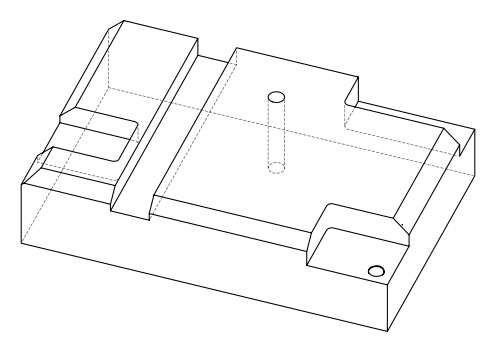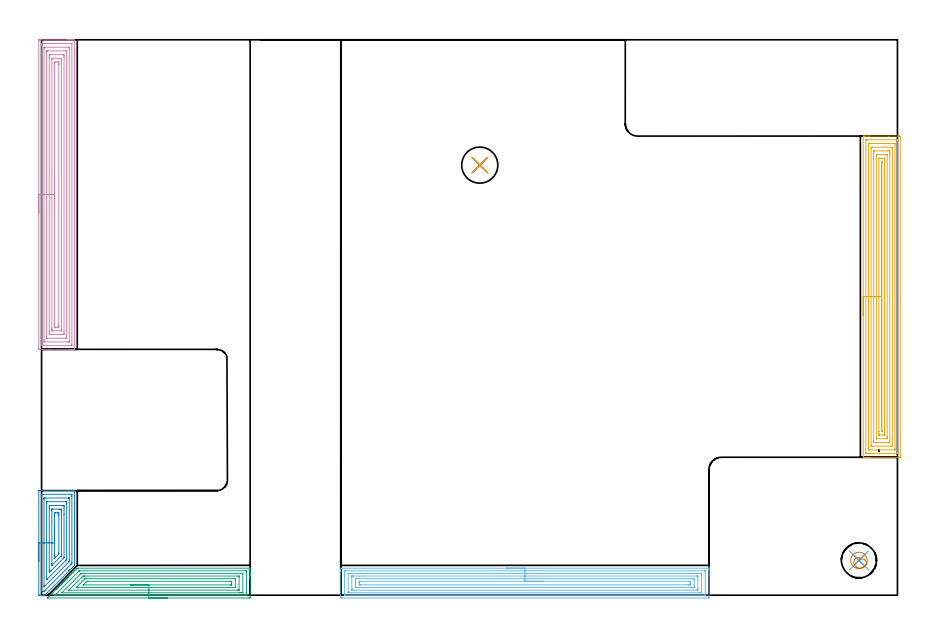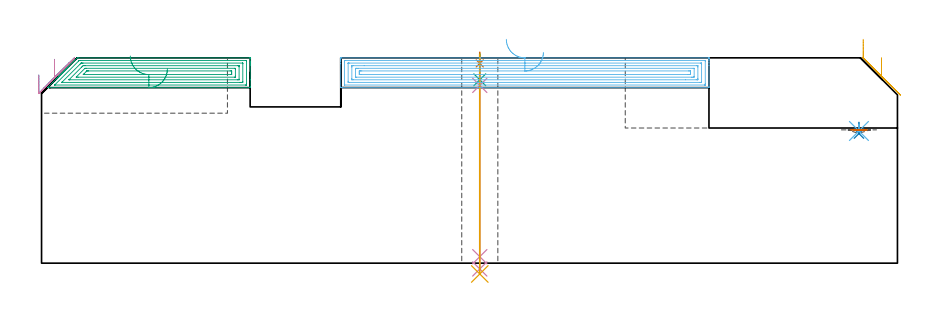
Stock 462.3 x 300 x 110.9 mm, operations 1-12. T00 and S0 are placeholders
(PLAN: 16 operations, 9 tool changes, 134.6 min)
(1 SPOT_DRILL | STEP1HOLE | NXT0321_9005460120000 | 0.05 min | 182 mm3)
(2 SPOT_DRILL_1 | STEP1POCKET | NXT0321_9005460120000 | 0.06 min | 4449 mm3)
(3 DRILL_BLIND_HOLE_INTO_CENTER | STEP1HOLE | UGT0301_198 | 0.06 min | 396 mm3)
(4 GUN_DRILL_THROUGH_HOLE | STEP1HOLE | UGT0307_003 | 0.55 min | 3818 mm3)
(5 SPADE_DRILL_TO_ENLARGE_THROUGH_HOLE | STEP1HOLE | UGT0306_010 | 0.48 min | 28662 mm3)
(6 DRILL_BLIND_HOLE_INTO_CENTER_1 | STEP1POCKET | NXT0301_128 | 0.02 min | 0 mm3)
(7 MILL_ROUGH_BLIND_HOLE_CONTOUR | STEP1POCKET | NXT0201_013 | Spiral | 0.21 min | 5029 mm3)
(8 AREA_MILL | FG_CHAMFER_SURFACE | UGT0205_001 | 3.16 min | 11966 mm3)
(9 AREA_MILL_1 | FG_CHAMFER_SURFACE_1 | UGT0205_001 | 5.18 min | 13771 mm3)
(10 AREA_MILL_2 | FG_CHAMFER_SURFACE_2 | UGT0205_001 | 9.72 min | 32609 mm3)
(11 AREA_MILL_3 | FG_CHAMFER_SURFACE_3 | UGT0205_001 | 11.3 min | 37842 mm3)
(12 AREA_MILL_4 | FG_CHAMFER_SURFACE_4 | UGT0205_001 | 9.84 min | 27697 mm3)
(13 MILL_CORNER_NOTCH_RECTANGULAR | CORNER_NOTCH_RECTANGULAR | NXT0201_011 | Follow Part, ap 3, ae 75% | 28.76 min | 275419 mm3)
(14 MILL_CORNER_NOTCH_RECTANGULAR_1 | CORNER_NOTCH_RECTANGULAR_1 | NXT0201_011 | Follow Part, ap 3, ae 75% | 27.34 min | 287849 mm3)
(15 MILL_SLOT | SLOT_PARTIAL_RECTANGULAR | NXT0201_013 | Follow Part, ap 2.5, ae 75% | 32.81 min | 225673 mm3)
(16 MILL_RECTANGULAR_SLOT | SLOT_RECTANGULAR | UGT0201_009 | Follow Part, ap 11.25, ae 75% | 5.07 min | 387062 mm3)
(TOOL NXT0321_9005460120000 | NC Spot Drill, 142deg, 12mm, Carbide, Uncoated | D12 PA142 FL30 Z2)
(TOOL UGT0301_198 | Twist Drill 7.9 mm | D7.9 PA118 FL73 Z2)
(TOOL UGT0307_003 | Gun Drill 7 mm | D7 PA130 FL24 Z1)
(TOOL UGT0306_010 | Spade Drill 19.5mm | D19.5 PA132 FL10 Z2)
(TOOL NXT0301_128 | Carbide Drill 12mm [861.1-1200-036A1-GP GC34] | D12 PA150 FL37.4 Z2)
(TOOL NXT0201_013 | ENDMILL 10mm | D10 FL30 Z4)
(TOOL UGT0205_001 | Chamfer Mill 20 x 3 x 45 deg. | D20 FL50 Z2)
(TOOL NXT0201_011 | ENDMILL 12mm [2P460-1200-NA 1630] | D12 FL38 Z6)
(TOOL UGT0201_009 | End Mill 45 mm | D45 FL63 Z6)
(OP 1 SPOT_DRILL)
G17 G21 G94 G90
T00 M6
G54
G17 G0 G90 X236.7 Y232.3 S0 M3
G43 Z120.9 H0
G94 G81 G98 Z107.9 F250. R113.9
G80
M5
M2
(OP 2 SPOT_DRILL_1)
G17 G21 G94 G90
T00 M6
G54
G17 G0 G90 X441.5 Y18.8 S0 M3
G43 Z120.9 H0
G94 G81 G98 Z70. F250. R76.
G80
M5
M2
(OP 3 DRILL_BLIND_HOLE_INTO_CENTER)
G17 G21 G94 G90
T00 M6
G54
G17 G0 G90 X236.7 Y232.3 S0 M3
G43 Z120.9 H0
G94 G81 G98 Z99.05 F250. R112.9
G80
M5
M2
(OP 4 GUN_DRILL_THROUGH_HOLE)
G17 G21 G94 G90
T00 M6
G54
G17 G0 G90 X236.7 Y232.3 M8
G43 Z120.9 H0
Z111.496
S716 M3
G94 G1 Z96.021 F125. M26
G4 X.084
Z3.5 F250.
G4 X.084
Z-3.132 F125.
G4 X.084
M5
M9
G0 Z111.496
Z120.9
M2
(OP 5 SPADE_DRILL_TO_ENLARGE_THROUGH_HOLE)
G17 G21 G94 G90
T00 M6
G54
G17 G0 G90 X236.7 Y232.3 S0 M3
G43 Z120.9 H0
G94 G73 G98 Z-5.841 F250. Q19.457 R112.9
G80
M5
M2
(OP 6 DRILL_BLIND_HOLE_INTO_CENTER_1)
G17 G21 G94 G90
T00 M6
G54
G17 G0 G90 X441.5 Y18.8 S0 M3
G43 Z120.9 H1
G94 G81 G98 Z71.392 F250. R75.
G80
M5
M2
(OP 7 MILL_ROUGH_BLIND_HOLE_CONTOUR)
G17 G21 G94 G90
T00 M6
G54
G17 G0 G90 X441.5 Y18.8 S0 M3
G43 Z120.9 H0
Z72.
G94 G3 X441.744 Y20.196 R0.719 F250.
X439.407 Y19.554 R2.104
X440.073 Y15.222 R2.939
X444.929 Y15.963 R3.691
X444.337 Y22.229 R4.45
X444.929 Y15.963 R-4.45
X444.633 Y19.096 R2.225
X441.5 Y18.8 R2.225
G0 Z120.9
M5
M2
(OP 8 AREA_MILL)
G17 G21 G94 G90
T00 M6
G54
G17 G0 G90 X-1.5 Y18.25 S1061 M3
G43 Z120.9 H0
Z101.6
G94 G1 Y18.288 Z100.728 F250.
Y18.402 Z99.863
Y18.591 Z99.012
Y18.853 Z98.18
Y19.187 Z97.374
Y19.59 Z96.6
Y20.059 Z95.864
Y20.59 Z95.172
Y21.179 Z94.529
Y21.822 Z93.94
Y22.514 Z93.408
Y23.25 Z92.94
Y24.024 Z92.537
Y24.83 Z92.203
Y25.662 Z91.941
Y26.514 Z91.752
Y27.378 Z91.638
Y28.25 Z91.6
Y55.901
X-1.495 Y56.373 Z91.603
X-1.492 Y56.49 Z91.606
X-1.37 Y56.5 Z91.727
X13.864 Z106.959
X14.443 Z107.54
X14.744 Z107.84
X16.502 Z109.597
X17.104 Z110.203
X17.381 Z110.48
X17.514 Y56.499 Z110.613
X17.794 Y56.49 Z110.893
X17.8 Y56.347 Z110.9
Y16.654
X17.799 Y16.105 Z110.886
X17.64 Y15.938 Z110.735
X16.795 Y15.095 Z109.895
X16.125 Y14.424 Z109.224
X15.679 Y13.978 Z108.778
X15.623 Y13.921 Z108.719
X15.568 Y13.868 Z108.667
X15.382 Y13.681 Z108.481
X15.33 Y13.628 Z108.427
X15.279 Y13.579 Z108.378
X15.084 Y13.384 Z108.183
X15.037 Y13.335 Z108.134
X14.99 Y13.29 Z108.089
X14.787 Y13.086 Z107.886
X14.744 Y13.042 Z107.841
X14.701 Y13.001 Z107.8
X1.705 Y0.004 Z94.802
X1.7 Y0. Z94.797
X1.556 Z94.656
X1.507 Z94.607
X0.717 Z93.817
X0.401 Z93.5
X-0.202 Z92.894
X-1.381 Z91.716
X-1.491 Y0.003 Z91.605
X-1.5 Y0.365 Z91.6
Y28.25
X-0.086 Z93.014
Y53.225
X-0.084 Y53.998 Z93.016
X-0.082 Y54.117 Z93.018
X-0.07 Y54.49 Z93.03
X0.303 Y54.497 Z93.403
X0.677 Y54.499 Z93.777
X1.179 Y54.5 Z94.279
X15.623 Y54.499 Z108.723
X16.128 Y54.496 Z109.228
X16.305 Y54.49 Z109.405
X16.379 Y54.463 Z109.479
X16.384 Y54.237 Z109.484
X16.385 Y54.117 Z109.485
X16.386 Y53.343 Z109.486
X16.385 Y17.665 Z109.485
X16.384 Y17.546 Z109.484
X16.379 Y17.164 Z109.479
X16.2 Y16.961 Z109.3
X15.903 Y16.654 Z109.003
X13.874 Y14.624 Z106.974
X1.556 Y2.307 Z94.656
X1.284 Y2.045 Z94.384
X1.241 Y2.01 Z94.341
X1.18 Y2.006 Z94.28
X1.053 Y2.002 Z94.153
X0.677 Y2.001 Z93.777
X0.172 Y2.004 Z93.272
X-0.005 Y2.01 Z93.095
X-0.079 Y2.037 Z93.021
X-0.084 Y2.263 Z93.016
X-0.085 Y2.383 Z93.015
X-0.086 Y3.157 Z93.014
Y28.25
X1.328 Z94.428
X1.329 Y51.672 Z94.429
X1.334 Y52.333 Z94.434
X1.335 Y52.447 Z94.435
X1.343 Y52.491 Z94.443
X1.396 Y52.496 Z94.496
X1.556 Y52.498 Z94.656
X2.271 Y52.5 Z95.371
X14.58 Z107.68
X14.744 Y52.498 Z107.844
X14.908 Y52.494 Z108.008
X14.953 Y52.49 Z108.053
X14.965 Y52.484 Z108.065
X14.967 Y52.471 Z108.067
X14.97 Y52.41 Z108.07
X14.971 Y52.333 Z108.071
Y52.102
Y19.099
X14.969 Y18.438 Z108.069
X14.967 Y18.212 Z108.067
X14.965 Y18.179 Z108.065
X14.95 Y18.16 Z108.05
X14.905 Y18.11 Z108.005
X14.744 Y17.944 Z107.844
X1.408 Y4.608 Z94.508
X1.365 Y4.567 Z94.465
X1.338 Y4.546 Z94.438
X1.335 Z94.435
X1.333 Y4.551 Z94.433
X1.33 Y4.673 Z94.43
X1.328 Y5.29 Z94.428
Y28.25
X2.743 Z95.843
Y49.657
X2.745 Y50.235 Z95.845
X2.749 Y50.431 Z95.849
X2.751 Y50.49 Z95.851
X2.796 Y50.493 Z95.896
X2.9 Y50.496 Z96.
X3.315 Y50.5 Z96.415
X3.363 Z96.463
X13.034 Z106.134
X13.405 Y50.498 Z106.505
X13.497 Y50.494 Z106.597
X13.542 Y50.49 Z106.642
X13.551 Y50.484 Z106.651
X13.553 Y50.47 Z106.653
X13.555 Y50.379 Z106.655
X13.557 Y49.969 Z106.657
Y49.657
Y19.642
X13.555 Y19.33 Z106.655
X13.553 Y19.258 Z106.653
X13.551 Y19.225 Z106.651
X13.536 Y19.196 Z106.636
X13.445 Y19.1 Z106.545
X13.33 Y18.981 Z106.43
X12.985 Y18.634 Z106.085
X12.888 Y18.537 Z105.988
X2.9 Y8.55 Z96.
X2.863 Y8.515 Z95.963
X2.81 Y8.471 Z95.91
X2.749 Y8.424 Z95.849
X2.747 Y8.499 Z95.847
X2.745 Y8.627 Z95.845
X2.743 Y8.874 Z95.843
Y9.207
Y28.25
X4.157 Z97.257
Y46.982
X4.158 Y47.873 Z97.258
X4.159 Y47.909 Z97.259
X4.194 Y48.49 Z97.294
X4.459 Y48.497 Z97.559
X5.073 Y48.5 Z98.173
X5.335 Z98.435
X11.49 Y48.499 Z104.59
X12.106 Y48.49 Z105.206
X12.141 Y47.873 Z105.241
X12.142 Y47.837 Z105.242
X12.143 Y46.982 Z105.243
Y43.69
Y20.436
X12.142 Y20.329 Z105.242
X12.139 Y20.276 Z105.239
X12.136 Y20.253 Z105.236
X12.121 Y20.222 Z105.221
X12.115 Y20.213 Z105.215
X12.106 Y20.204 Z105.206
X4.988 Y13.086 Z98.088
X4.586 Y12.689 Z97.686
X4.194 Y12.304 Z97.294
X4.159 Y13.086 Z97.259
X4.158 Y13.123 Z97.258
X4.157 Y28.25 Z97.257
X5.571 Z98.671
Y45.584
X5.573 Y46.09 Z98.673
X5.577 Y46.47 Z98.677
X5.579 Y46.49 Z98.679
X5.599 Y46.493 Z98.699
X5.649 Y46.497 Z98.749
X5.75 Y46.499 Z98.85
X5.952 Y46.5 Z99.052
X9.469 Y46.499 Z102.569
X9.946 Y46.497 Z103.046
X10.348 Y46.49 Z103.448
X10.722 Y46.467 Z103.822
X10.725 Y46.09 Z103.825
X10.728 Y45.704 Z103.828
X10.729 Y45.198 Z103.829
Y44.811
X10.728 Y21.62 Z103.828
X10.725 Y21.367 Z103.825
X10.722 Y21.305 Z103.822
X10.719 Y21.279 Z103.819
X10.697 Y21.254 Z103.797
X10.566 Y21.114 Z103.666
X5.952 Y16.5 Z99.052
X5.583 Y16.137 Z98.683
X5.578 Y16.136 Z98.678
X5.575 Y16.139 Z98.675
X5.573 Y16.147 Z98.673
X5.571 Y16.654 Z98.671
Y17.041
Y28.25
X6.985 Z100.085
Y43.414
X6.987 Y44.148 Z100.087
X6.989 Y44.306 Z100.089
X6.992 Y44.48 Z100.092
X7.327 Y44.493 Z100.427
X7.52 Y44.499 Z100.62
X8.59 Z101.69
X9.281 Y44.496 Z102.381
X9.296 Y44.49 Z102.396
X9.308 Y44.469 Z102.408
X9.31 Y44.306 Z102.41
X9.314 Y43.57 Z102.414
X9.315 Y43.414 Z102.415
X9.314 Y22.898 Z102.414
X9.311 Y22.53 Z102.411
X9.308 Y22.348 Z102.408
X9.302 Y22.311 Z102.402
X9.282 Y22.286 Z102.382
X9.239 Y22.24 Z102.339
X9.009 Y22.006 Z102.109
X7.225 Y20.222 Z100.325
X7.061 Y20.061 Z100.161
X7.024 Y20.027 Z100.124
X6.998 Y20.006 Z100.098
X6.992 Y20.059 Z100.092
X6.989 Y20.222 Z100.089
X6.986 Y20.613 Z100.086
X6.985 Y28.25 Z100.085
Y29.122 Z100.123
Y29.987 Z100.237
Y30.838 Z100.426
Y31.67 Z100.688
Y32.476 Z101.022
Y33.25 Z101.425
Y33.986 Z101.894
Y34.678 Z102.425
Y35.321 Z103.014
Y35.91 Z103.657
Y36.442 Z104.35
Y36.91 Z105.085
Y37.313 Z105.859
Y37.647 Z106.665
Y37.909 Z107.497
Y38.098 Z108.349
Y38.212 Z109.214
Y38.25 Z110.085
G0 Z120.9
M5
M2
(OP 9 AREA_MILL_1)
G17 G21 G94 G90
T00 M6
G54
G17 G0 G90 X67.95 Y-1.5 S1061 M3
G43 Z120.9 H0
Z104.8
G94 G1 X67.912 Z103.928 F250.
X67.798 Z103.064
X67.609 Z102.212
X67.347 Z101.38
X67.013 Z100.574
X66.61 Z99.8
X66.142 Z99.064
X65.61 Z98.372
X65.021 Z97.729
X64.378 Z97.14
X63.686 Z96.609
X62.95 Z96.14
X62.176 Z95.737
X61.37 Z95.403
X60.538 Z95.141
X59.686 Z94.952
X58.822 Z94.838
X57.95 Z94.8
X3.405
X3.217 Y-1.494 Z94.804
X3.279 Y-1.426 Z94.872
X3.454 Y-1.246 Z95.054
X6.12 Y1.42 Z97.719
X7.852 Y3.153 Z99.45
X7.897 Y3.197 Z99.496
X8.103 Y3.404 Z99.703
X8.147 Y3.448 Z99.746
X8.193 Y3.493 Z99.792
X8.398 Y3.698 Z99.997
X8.443 Y3.744 Z100.041
X8.489 Y3.79 Z100.089
X8.692 Y3.993 Z100.292
X8.738 Y4.039 Z100.336
X8.785 Y4.086 Z100.385
X8.987 Y4.287 Z100.586
X9.033 Y4.335 Z100.632
X9.081 Y4.382 Z100.681
X9.282 Y4.582 Z100.881
X9.329 Y4.63 Z100.927
X9.378 Y4.678 Z100.977
X9.576 Y4.877 Z101.176
X9.624 Y4.925 Z101.222
X9.674 Y4.974 Z101.273
X9.871 Y5.171 Z101.47
X9.919 Y5.221 Z101.518
X9.97 Y5.27 Z101.569
X10.165 Y5.466 Z101.765
X10.215 Y5.516 Z101.813
X10.266 Y5.567 Z101.866
X10.46 Y5.761 Z102.06
X10.51 Y5.812 Z102.108
X10.562 Y5.863 Z102.162
X10.755 Y6.055 Z102.354
X10.806 Y6.107 Z102.404
X10.859 Y6.159 Z102.458
X11.049 Y6.35 Z102.649
X11.101 Y6.402 Z102.699
X11.155 Y6.455 Z102.754
X11.344 Y6.644 Z102.943
X11.396 Y6.698 Z102.995
X11.451 Y6.751 Z103.05
X11.639 Y6.939 Z103.238
X11.692 Y6.993 Z103.29
X11.747 Y7.047 Z103.346
X11.933 Y7.234 Z103.533
X11.987 Y7.288 Z103.585
X12.043 Y7.344 Z103.643
X12.228 Y7.528 Z103.827
X12.282 Y7.584 Z103.881
X12.339 Y7.64 Z103.939
X12.522 Y7.823 Z104.122
X12.578 Y7.879 Z104.176
X12.636 Y7.936 Z104.235
X12.817 Y8.117 Z104.416
X12.873 Y8.175 Z104.471
X12.932 Y8.232 Z104.531
X13.112 Y8.412 Z104.711
X13.169 Y8.47 Z104.767
X13.228 Y8.528 Z104.827
X13.406 Y8.707 Z105.006
X13.464 Y8.765 Z105.062
X13.524 Y8.824 Z105.123
X13.701 Y9.001 Z105.3
X13.759 Y9.061 Z105.357
X13.82 Y9.121 Z105.42
X13.996 Y9.296 Z105.595
X14.055 Y9.356 Z105.653
X14.116 Y9.417 Z105.716
X14.29 Y9.591 Z105.89
X14.35 Y9.652 Z105.948
X14.647 Y9.947 Z106.247
X15.301 Y10.602 Z106.901
X16.19 Y11.49 Z107.789
X17.078 Y12.379 Z108.678
X17.967 Y13.267 Z109.566
X18.929 Y14.23 Z110.528
X19.23 Y14.53 Z110.83
X19.293 Y14.594 Z110.892
X19.744 Y14.6 Z110.9
X112.594
X112.691 Y14.597 Z110.889
X112.694 Y14.583 Z110.875
X112.7 Y14.353 Z110.651
Y12.733 Z109.032
Y12.31 Z108.607
Y12.099 Z108.396
Y11.424 Z107.721
Y11.212 Z107.51
Y10.538 Z106.831
Y2.731 Z99.027
Y-0.982 Z95.314
X112.698 Y-1.322 Z94.975
X112.69 Y-1.491 Z94.805
X112.52 Y-1.499 Z94.799
X112.15 Y-1.5 Z94.8
X57.95
Y-0.086 Z96.214
X7.294
X7.107 Y-0.079 Z96.221
X7.081 Y-0.077 Z96.223
X7.086 Y-0.069 Z96.231
X7.097 Y-0.054 Z96.246
X7.111 Y-0.039 Z96.261
X7.179 Y0.029 Z96.329
X20.046 Y12.895 Z109.195
X20.243 Y13.09 Z109.39
X20.317 Y13.159 Z109.459
X20.337 Y13.176 Z109.476
X20.36 Y13.179 Z109.479
X20.413 Y13.182 Z109.482
X20.632 Y13.186 Z109.486
X20.643
X110.383
X110.591 Y13.181 Z109.481
X110.686 Y13.179 Z109.479
X110.692 Y13.124 Z109.424
X110.696 Y13.065 Z109.365
X110.699 Y12.87 Z109.17
Y0.464 Z96.764
X110.694 Y0.137 Z96.437
X110.69 Y-0.074 Z96.226
X110.591 Y-0.079 Z96.221
X110.373 Y-0.085 Z96.215
X110.362 Y-0.086 Z96.214
X57.95
Y1.328 Z97.628
X11.105 Y1.329 Z97.629
X11.019 Y1.33 Z97.63
X10.961 Y1.333 Z97.633
X10.947 Y1.336 Z97.636
Y1.338 Z97.638
X10.967 Y1.363 Z97.663
X11.022 Y1.421 Z97.721
X11.067 Y1.468 Z97.768
X20.828 Y11.229 Z107.529
X21.025 Y11.424 Z107.724
X21.276 Y11.669 Z107.969
X21.361 Y11.75 Z108.05
X21.393 Y11.765 Z108.065
X21.434 Y11.767 Z108.067
X21.521 Y11.769 Z108.069
X22.061 Y11.771 Z108.071
X22.409 Y11.772 Z108.072
X108.596 Y11.771 Z108.071
X108.645 Y11.77 Z108.07
X108.674 Y11.768 Z108.068
X108.684 Y11.766 Z108.066
X108.69 Y11.736 Z108.036
X108.697 Y11.528 Z107.828
X108.699 Y11.424 Z107.724
Y1.676 Z97.976
X108.698 Y1.574 Z97.874
X108.69 Y1.468 Z97.768
X108.673 Y1.335 Z97.635
X108.596 Y1.334 Z97.634
X108.054 Y1.33 Z97.63
X107.707 Y1.329 Z97.629
X107.167 Y1.328 Z97.628
X57.95
Y2.743 Z99.043
X15.301
X15.119 Y2.744 Z99.044
X14.843 Y2.749 Z99.049
X14.81 Y2.75 Z99.05
X14.826 Y2.77 Z99.07
X14.864 Y2.812 Z99.112
X14.911 Y2.861 Z99.161
X14.956 Y2.907 Z99.207
X21.701 Y9.652 Z105.952
X22.057 Y10.003 Z106.303
X22.409 Y10.35 Z106.65
X22.595 Y10.353 Z106.653
X23.298 Y10.357 Z106.657
X23.479
X106.112
X106.66 Y10.352 Z106.652
X106.686 Y10.351 Z106.651
X106.69 Y10.322 Z106.622
X106.695 Y10.244 Z106.544
X106.698 Y10.086 Z106.386
X106.7 Y9.77 Z106.07
X106.699 Y3.064 Z99.364
X106.697 Y2.872 Z99.172
X106.693 Y2.777 Z99.077
X106.691 Y2.756 Z99.056
X106.681 Y2.75 Z99.05
X106.633 Y2.747 Z99.047
X105.93 Y2.743 Z99.043
X105.749
X57.95
Y4.157 Z100.457
X19.744
X19.032 Y4.158 Z100.458
X18.855 Y4.16 Z100.46
X18.695 Y4.164 Z100.464
X18.834 Y4.335 Z100.635
X18.844 Y4.346 Z100.646
X23.298 Y8.799 Z105.099
X23.397 Y8.892 Z105.192
X23.438 Y8.928 Z105.228
X23.477 Y8.936 Z105.236
X23.653 Y8.939 Z105.239
X24.009 Y8.943 Z105.243
X24.186
X104.153 Y8.942 Z105.242
X104.331 Y8.941 Z105.241
X104.678 Y8.936 Z105.236
X104.69 Y8.765 Z105.065
X104.699 Y8.221 Z104.521
X104.7 Y4.675 Z100.975
X104.697 Y4.335 Z100.635
X104.693 Y4.199 Z100.499
X104.691 Y4.17 Z100.47
X104.627 Y4.164 Z100.464
X104.509 Y4.16 Z100.46
X104.331 Y4.157 Z100.457
X57.95
Y5.571 Z101.871
X22.644 Y5.572 Z101.872
X22.585 Y5.574 Z101.874
X22.542 Y5.577 Z101.877
X22.539 Y5.579 Z101.879
X22.545 Y5.588 Z101.888
X22.62 Y5.67 Z101.97
X22.733 Y5.784 Z102.084
X23.054 Y6.107 Z102.407
X24.063 Y7.116 Z103.416
X24.186 Y7.238 Z103.538
X24.406 Y7.45 Z103.75
X24.468 Y7.508 Z103.808
X24.497 Y7.522 Z103.822
X24.542 Y7.524 Z103.824
X25.075 Y7.528 Z103.828
X25.426 Y7.529 Z103.829
X101.839
X102.376 Y7.527 Z103.827
X102.555 Y7.525 Z103.825
X102.688 Y7.522 Z103.822
X102.693 Y7.316 Z103.616
X102.697 Y6.993 Z103.293
X102.7 Y6.67 Z102.97
Y6.107 Z102.407
X102.699 Y5.784 Z102.084
X102.696 Y5.676 Z101.976
X102.69 Y5.591 Z101.891
X102.686 Y5.577 Z101.877
X102.677 Y5.575 Z101.875
X102.644 Y5.573 Z101.873
X102.376 Y5.572 Z101.872
X102.025 Y5.571 Z101.871
X57.95
X57.078 Z101.909
X56.214 Z102.023
X55.362 Z102.212
X54.53 Z102.474
X53.724 Z102.808
X52.95 Z103.211
X52.214 Z103.68
X51.522 Z104.211
X50.879 Z104.8
X50.29 Z105.443
X49.758 Z106.135
X49.29 Z106.871
X48.887 Z107.645
X48.553 Z108.451
X48.291 Z109.283
X48.102 Z110.135
X47.988 Z111.
X47.95 Z111.871
G0 Z120.9
M5
M2
(OP 10 AREA_MILL_2)
G17 G21 G94 G90
T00 M6
G54
G17 G0 G90 X-1.5 Y206.4 S1061 M3
G43 Z120.9 H0
Z101.6
G94 G1 Y206.438 Z100.728 F250.
Y206.552 Z99.863
Y206.741 Z99.012
Y207.003 Z98.18
Y207.337 Z97.374
Y207.74 Z96.6
Y208.208 Z95.864
Y208.74 Z95.172
Y209.329 Z94.529
Y209.972 Z93.94
Y210.664 Z93.408
Y211.4 Z92.94
Y212.174 Z92.537
Y212.98 Z92.203
Y213.812 Z91.941
Y214.664 Z91.752
Y215.528 Z91.638
Y216.4 Z91.6
Y299.395
X-1.495 Y299.867 Z91.603
X-1.492 Y299.99 Z91.606
X-1.364 Y300. Z91.733
X14.148 Z107.242
X14.744 Z107.837
X15.31 Z108.407
X15.623 Z108.719
X16.189 Z109.285
X16.502 Z109.597
X17.503 Y299.999 Z110.602
X17.794 Y299.99 Z110.893
X17.8 Y299.841 Z110.9
Y132.959
X17.794 Y132.81 Z110.893
X17.502 Y132.8 Z110.601
X17.127 Z110.227
X16.502 Z109.597
X15.31 Z108.407
X14.744 Z107.837
X4.335 Z97.433
X-1.081 Z92.016
X-1.367 Y132.803 Z91.73
X-1.492 Y132.81 Z91.605
X-1.499 Y132.937 Z91.599
X-1.5 Y133.405 Z91.6
Y216.4
X-0.086 Z93.014
X-0.085 Y297.492 Z93.015
X-0.084 Y297.61 Z93.016
X-0.079 Y297.988 Z93.021
X0.296 Y297.997 Z93.396
X0.677 Y297.999 Z93.777
X1.172 Y298. Z94.272
X16.305 Y297.999 Z109.405
X16.334 Y297.998 Z109.434
X16.363 Y297.993 Z109.463
X16.379 Y297.988 Z109.479
X16.38 Y297.966 Z109.48
X16.385 Y297.729 Z109.485
Y135.308
X16.384 Y135.19 Z109.484
X16.379 Y134.812 Z109.479
X16.004 Y134.803 Z109.104
X15.623 Y134.801 Z108.723
X15.127 Y134.8 Z108.227
X-0.005 Y134.801 Z93.095
X-0.034 Y134.802 Z93.066
X-0.063 Y134.807 Z93.037
X-0.079 Y134.812 Z93.021
X-0.081 Y134.834 Z93.019
X-0.085 Y135.071 Z93.015
X-0.086 Y216.4 Z93.014
X1.328 Z94.428
X1.329 Y295.164 Z94.429
X1.331 Y295.825 Z94.431
X1.333 Y295.94 Z94.433
X1.335 Y295.989 Z94.435
X1.389 Y295.995 Z94.489
X1.556 Y295.998 Z94.656
X2.264 Y296. Z95.364
X14.572 Z107.672
X14.744 Y295.997 Z107.844
X14.915 Y295.992 Z108.015
X14.959 Y295.99 Z108.059
X14.965 Y295.962 Z108.065
X14.968 Y295.902 Z108.068
X14.97 Y295.825 Z108.07
X14.971 Y295.594 Z108.071
X14.972 Y294.933 Z108.072
X14.971 Y137.636 Z108.071
X14.969 Y136.975 Z108.069
X14.967 Y136.86 Z108.067
X14.965 Y136.811 Z108.065
X14.911 Y136.805 Z108.011
X14.744 Y136.802 Z107.844
X14.036 Y136.8 Z107.136
X1.728 Z94.828
X1.556 Y136.803 Z94.656
X1.385 Y136.807 Z94.485
X1.341 Y136.81 Z94.441
X1.335 Y136.838 Z94.435
X1.332 Y136.898 Z94.432
X1.33 Y136.975 Z94.43
X1.329 Y137.206 Z94.429
X1.328 Y137.867 Z94.428
Y216.4
X2.743 Z95.843
Y293.148
X2.744 Y293.727 Z95.844
X2.747 Y293.922 Z95.847
X2.749 Y293.984 Z95.849
X2.791 Y293.99 Z95.891
X2.895 Y293.994 Z95.995
X3.315 Y294. Z96.415
X3.355 Z96.455
X13.025 Z106.125
X13.407 Y293.997 Z106.507
X13.503 Y293.994 Z106.603
X13.545 Y293.99 Z106.645
X13.55 Y293.962 Z106.65
X13.553 Y293.874 Z106.653
X13.557 Y293.46 Z106.657
Y139.652
X13.556 Y139.073 Z106.656
X13.553 Y138.878 Z106.653
X13.551 Y138.816 Z106.651
X13.509 Y138.81 Z106.609
X13.405 Y138.806 Z106.505
X12.985 Y138.8 Z106.085
X12.945 Z106.045
X3.275 Z96.375
X2.893 Y138.803 Z95.993
X2.797 Y138.806 Z95.897
X2.755 Y138.81 Z95.855
X2.75 Y138.838 Z95.85
X2.747 Y138.926 Z95.847
X2.743 Y139.34 Z95.843
Y216.4
X4.157 Z97.257
Y290.471
X4.158 Y291.363 Z97.258
X4.159 Y291.399 Z97.259
X4.194 Y291.99 Z97.294
X4.449 Y291.997 Z97.549
X5.073 Y292. Z98.173
X5.325 Z98.425
X11.48 Y291.999 Z104.58
X12.106 Y291.99 Z105.206
X12.141 Y291.363 Z105.241
X12.142 Y291.327 Z105.242
X12.143 Y290.471 Z105.243
Y142.329
X12.142 Y141.437 Z105.242
X12.141 Y141.401 Z105.241
X12.106 Y140.81 Z105.206
X11.851 Y140.803 Z104.951
X11.227 Y140.8 Z104.327
X10.975 Z104.075
X4.82 Y140.801 Z97.92
X4.194 Y140.81 Z97.294
X4.159 Y141.437 Z97.259
X4.158 Y141.473 Z97.258
X4.157 Y142.329 Z97.257
Y216.4
X5.571 Z98.671
Y289.073
X5.572 Y289.578 Z98.672
X5.575 Y289.961 Z98.675
X5.578 Y289.984 Z98.678
X5.59 Y289.99 Z98.69
X5.641 Y289.995 Z98.741
X5.744 Y289.999 Z98.844
X10.597 Z103.697
X10.671 Y289.996 Z103.771
X10.712 Y289.99 Z103.812
X10.722 Y289.983 Z103.822
X10.724 Y289.964 Z103.824
X10.728 Y289.578 Z103.828
X10.729 Y289.192 Z103.829
Y288.686
Y143.727
X10.728 Y143.222 Z103.828
X10.725 Y142.839 Z103.825
X10.722 Y142.816 Z103.822
X10.71 Y142.81 Z103.81
X10.659 Y142.805 Z103.759
X10.555 Y142.801 Z103.655
X5.703 Z98.803
X5.629 Y142.804 Z98.729
X5.588 Y142.81 Z98.688
X5.578 Y142.816 Z98.678
X5.576 Y142.836 Z98.676
X5.572 Y143.222 Z98.672
X5.571 Y143.608 Z98.671
Y144.114
Y216.4
X6.985 Z100.085
Y286.901
X6.987 Y287.636 Z100.087
X6.989 Y287.794 Z100.089
X6.992 Y287.968 Z100.092
X7.304 Y287.99 Z100.404
X7.509 Y287.998 Z100.609
X8.59 Y288. Z101.69
X9.267 Y287.998 Z102.367
X9.295 Y287.994 Z102.395
X9.301 Y287.992 Z102.401
X9.308 Y287.957 Z102.408
X9.31 Y287.794 Z102.41
X9.314 Y287.058 Z102.414
X9.315 Y286.901 Z102.415
Y145.899
X9.313 Y145.164 Z102.413
X9.311 Y145.006 Z102.411
X9.308 Y144.832 Z102.408
X8.996 Y144.81 Z102.096
X8.791 Y144.802 Z101.891
X7.71 Y144.8 Z100.81
X7.033 Y144.802 Z100.133
X7.005 Y144.806 Z100.105
X6.999 Y144.808 Z100.099
X6.992 Y144.843 Z100.092
X6.99 Y145.006 Z100.09
X6.985 Y145.742 Z100.085
Y145.899
Y216.4
Y217.272 Z100.123
Y218.136 Z100.237
Y218.988 Z100.426
Y219.82 Z100.688
Y220.626 Z101.022
Y221.4 Z101.425
Y222.136 Z101.894
Y222.828 Z102.425
Y223.471 Z103.014
Y224.06 Z103.657
Y224.592 Z104.35
Y225.06 Z105.085
Y225.463 Z105.859
Y225.797 Z106.665
Y226.059 Z107.497
Y226.248 Z108.349
Y226.362 Z109.214
Y226.4 Z110.085
G0 Z120.9
M5
M2
(OP 11 AREA_MILL_3)
G17 G21 G94 G90
T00 M6
G54
G17 G0 G90 X443.8 Y151.25 S1061 M3
G43 Z120.9 H0
G94 G1 Y151.288 Z120.028 F250.
Y151.402 Z119.164
Y151.591 Z118.312
Y151.853 Z117.48
Y152.187 Z116.674
Y152.59 Z115.9
Y153.058 Z115.164
Y153.59 Z114.472
Y154.179 Z113.829
Y154.822 Z113.24
Y155.514 Z112.708
Y156.25 Z112.24
Y157.024 Z111.837
Y157.83 Z111.503
Y158.662 Z111.241
Y159.513 Z111.052
Y160.378 Z110.938
Y161.25 Z110.9
Y247.838
X443.803 Y247.99 Z110.888
X443.86 Y247.993 Z110.832
X444.249 Y248. Z110.45
X444.664 Z110.036
X445.312 Z109.383
X446.53 Z108.167
X447.099 Z107.595
X457.678 Z97.019
X463.181 Z91.516
X463.467 Y247.998 Z91.23
X463.792 Y247.99 Z90.906
X463.799 Y247.666 Z90.899
X463.8 Y75.382 Z90.9
X463.798 Y75.108 Z90.902
X463.792 Y74.507 Z90.906
X463.786 Y74.504 Z90.911
X463.181 Y74.5 Z91.516
X447.708 Z106.987
X447.099 Z107.595
X446.53 Z108.167
X446.206 Z108.49
X445.637 Z109.06
X445.312 Z109.383
X444.249 Z110.45
X443.862 Y74.501 Z110.829
X443.846 Y74.502 Z110.845
X443.803 Y74.51 Z110.888
X443.8 Y74.662 Z110.9
Y161.25
X445.214 Z109.486
X445.215 Y245.704 Z109.485
X445.216 Y245.802 Z109.484
X445.221 Y245.989 Z109.479
X445.312 Y245.993 Z109.388
X445.812 Y245.999 Z108.888
X461.894 Y246. Z92.806
X462.287 Y245.998 Z92.413
X462.343 Y245.995 Z92.357
X462.372 Y245.991 Z92.328
X462.379 Y245.9 Z92.321
X462.384 Y245.704 Z92.316
X462.386 Y245.606 Z92.314
Y245.508
X462.385 Y76.796 Z92.315
X462.384 Y76.697 Z92.316
X462.379 Y76.511 Z92.321
X462.287 Y76.507 Z92.413
X461.788 Y76.501 Z92.912
X445.706 Y76.5 Z108.994
X445.312 Y76.502 Z109.388
X445.257 Y76.505 Z109.443
X445.228 Y76.509 Z109.472
X445.221 Y76.6 Z109.479
X445.216 Y76.796 Z109.484
X445.214 Y76.894 Z109.486
Y76.992
Y161.25
X446.628 Z108.072
X446.629 Y243.399 Z108.071
X446.63 Y243.821 Z108.07
X446.632 Y243.938 Z108.068
X446.635 Y243.988 Z108.065
X446.741 Y243.994 Z107.959
X446.921 Y243.999 Z107.779
X460.322 Y244. Z94.378
X460.501 Y243.997 Z94.199
X460.68 Y243.99 Z94.02
X460.965 Y243.968 Z93.735
X460.967 Y243.821 Z93.733
X460.971 Y243.351 Z93.729
Y79.101
X460.97 Y78.679 Z93.73
X460.968 Y78.562 Z93.732
X460.965 Y78.512 Z93.735
X460.859 Y78.506 Z93.841
X460.679 Y78.501 Z94.021
X447.278 Y78.5 Z107.422
X447.099 Y78.503 Z107.601
X446.92 Y78.51 Z107.78
X446.635 Y78.532 Z108.065
X446.633 Y78.679 Z108.067
X446.629 Y79.149 Z108.071
X446.628 Y161.25 Z108.072
X448.043 Z106.657
Y241.143
X448.05 Y241.979 Z106.65
X448.886 Y242. Z105.814
X448.922 Z105.778
X458.75 Z95.95
X459.55 Y241.977 Z95.15
X459.557 Y241.193 Z95.143
Y81.357
X459.55 Y80.521 Z95.15
X458.714 Y80.5 Z95.986
X458.678 Z96.022
X448.85 Z105.85
X448.05 Y80.523 Z106.65
X448.043 Y81.307 Z106.657
Y161.25
X449.457 Z105.243
Y238.787
X449.458 Y239.358 Z105.242
X449.46 Y239.676 Z105.24
X449.465 Y239.99 Z105.235
X449.78 Y239.996 Z104.92
X450.031 Y239.999 Z104.669
X457.178 Y240. Z97.522
X457.82 Y239.998 Z96.88
X458.075 Y239.996 Z96.625
X458.124 Y239.99 Z96.576
X458.136 Y239.976 Z96.564
X458.138 Y239.933 Z96.562
X458.142 Y239.358 Z96.558
X458.143 Y239.035 Z96.557
Y83.713
X458.142 Y83.142 Z96.558
X458.139 Y82.823 Z96.561
X458.135 Y82.51 Z96.565
X457.82 Y82.504 Z96.88
X457.569 Y82.501 Z97.131
X450.422 Y82.5 Z104.278
X449.78 Y82.501 Z104.92
X449.525 Y82.504 Z105.175
X449.476 Y82.51 Z105.224
X449.464 Y82.524 Z105.236
X449.462 Y82.567 Z105.238
X449.458 Y83.142 Z105.242
X449.457 Y83.465 Z105.243
Y161.25
X450.871 Z103.829
X450.872 Y237.373 Z103.828
X450.874 Y237.572 Z103.826
X450.878 Y237.919 Z103.822
X450.888 Y237.99 Z103.812
X450.996 Y237.995 Z103.704
X451.14 Y237.999 Z103.56
X456.5 Z98.2
X456.676 Y237.995 Z98.024
X456.713 Y237.991 Z97.987
X456.722 Y237.987 Z97.978
X456.725 Y237.974 Z97.975
X456.727 Y237.934 Z97.973
X456.729 Y237.771 Z97.971
Y237.572
Y85.82
X456.728 Y85.126 Z97.972
X456.726 Y84.928 Z97.974
X456.722 Y84.581 Z97.978
X456.712 Y84.51 Z97.988
X456.604 Y84.505 Z98.096
X456.46 Y84.501 Z98.24
X451.1 Z103.6
X450.924 Y84.505 Z103.776
X450.887 Y84.509 Z103.813
X450.878 Y84.513 Z103.822
X450.875 Y84.526 Z103.825
X450.873 Y84.566 Z103.827
X450.871 Y84.729 Z103.829
Y84.928
Y161.25
X452.285 Z102.415
X452.286 Y235.787 Z102.414
X452.287 Y235.96 Z102.413
X452.29 Y235.985 Z102.41
X452.292 Y235.99 Z102.408
X452.301 Y235.994 Z102.399
X452.353 Y235.998 Z102.347
X452.46 Y235.999 Z102.24
X453.14 Y236. Z101.56
X454.927 Z99.773
X455.14 Y235.999 Z99.56
X455.211 Y235.998 Z99.489
X455.268 Y235.994 Z99.432
X455.301 Y235.991 Z99.399
X455.308 Y235.96 Z99.392
X455.311 Y235.787 Z99.389
X455.313 Y235.614 Z99.387
X455.315 Y234.894 Z99.385
Y234.72
X455.314 Y86.713 Z99.386
X455.313 Y86.54 Z99.387
X455.31 Y86.515 Z99.39
X455.308 Y86.51 Z99.392
X455.299 Y86.506 Z99.401
X455.247 Y86.502 Z99.453
X455.14 Y86.501 Z99.56
X454.46 Y86.5 Z100.24
X452.673 Z102.027
X452.46 Y86.501 Z102.24
X452.389 Y86.502 Z102.311
X452.332 Y86.506 Z102.368
X452.299 Y86.509 Z102.401
X452.292 Y86.54 Z102.408
X452.289 Y86.713 Z102.411
X452.287 Y86.886 Z102.413
X452.285 Y88.498 Z102.415
Y161.25
X453.699 Z101.001
X453.7 Y233.655 Z101.
X453.701 Y233.756 Z100.999
X453.706 Y233.956 Z100.994
X453.709 Y233.992 Z100.991
X453.717 Y233.994 Z100.983
X453.744 Y233.998 Z100.956
X453.8 Y233.999 Z100.9
X453.856 Y233.998 Z100.844
X453.882 Y233.994 Z100.818
X453.891 Y233.992 Z100.809
X453.893 Y233.956 Z100.807
X453.899 Y233.756 Z100.801
X453.9 Y233.656 Z100.8
Y233.455
Y88.844
X453.899 Y88.744 Z100.801
X453.893 Y88.544 Z100.807
X453.891 Y88.508 Z100.809
X453.882 Y88.505 Z100.818
X453.856 Y88.502 Z100.844
X453.8 Y88.501 Z100.9
X453.744 Y88.502 Z100.956
X453.717 Y88.505 Z100.983
X453.709 Y88.508 Z100.991
X453.706 Y88.544 Z100.994
X453.701 Y88.744 Z100.999
X453.7 Y88.844 Z101.
Y89.045
X453.699 Y161.25 Z101.001
Y162.122 Z101.039
Y162.986 Z101.152
Y163.838 Z101.341
Y164.67 Z101.604
Y165.476 Z101.937
Y166.25 Z102.34
Y166.986 Z102.809
X453.7 Y167.678 Z103.34
Y168.321 Z103.929
Y168.91 Z104.573
Y169.441 Z105.265
Y169.91 Z106.001
Y170.313 Z106.774
Y170.647 Z107.58
Y170.909 Z108.412
Y171.098 Z109.264
Y171.212 Z110.129
Y171.25 Z111.001
G0 Z120.9
M5
M2
(OP 12 AREA_MILL_4)
G17 G21 G94 G90
T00 M6
G54
G17 G0 G90 X251.05 Y14.6 S1061 M3
G43 Z120.9 H0
G94 G1 X251.088 Z120.028 F250.
X251.202 Z119.163
X251.391 Z118.312
X251.653 Z117.48
X251.987 Z116.674
X252.39 Z115.9
X252.858 Z115.164
X253.39 Z114.472
X253.979 Z113.829
X254.622 Z113.24
X255.314 Z112.708
X256.05 Z112.24
X256.824 Z111.837
X257.63 Z111.503
X258.462 Z111.241
X259.314 Z111.052
X260.178 Z110.938
X261.05 Z110.9
X360.316
X360.451 Y14.603 Z110.896
X360.498 Z110.894
X360.5 Y14.591 Z110.882
Y14.569 Z110.86
Y14.174 Z110.474
Y13.926 Z110.225
Y13.196 Z109.491
Y11.945 Z108.242
Y10.538 Z106.833
Y-0.982 Z95.315
X360.498 Y-1.245 Z95.053
X360.49 Y-1.492 Z94.806
X360.242 Y-1.499 Z94.799
X162.231 Y-1.5 Z94.8
X161.856 Y-1.497 Z94.802
X161.61 Y-1.492 Z94.806
X161.6 Y-1.243 Z95.054
Y11.424 Z107.719
Y12.832 Z109.128
Y13.196 Z109.491
Y13.926 Z110.225
Y14.174 Z110.474
X161.607 Y14.57 Z110.862
X161.61 Y14.597 Z110.888
X161.784 Y14.6 Z110.9
X261.05
Y13.186 Z109.486
X358.303
X358.41 Y13.185 Z109.485
X358.462 Y13.182 Z109.482
X358.483 Y13.179 Z109.479
X358.49 Y13.169 Z109.469
X358.495 Y13.047 Z109.347
X358.499 Y12.781 Z109.081
X358.5 Y0.79 Z97.09
X358.498 Y0.376 Z96.676
X358.49 Y-0.041 Z96.259
X358.485 Y-0.08 Z96.22
X358.466 Y-0.082 Z96.218
X358.412 Y-0.084 Z96.216
X358.301 Y-0.085 Z96.215
X358.08 Y-0.086 Z96.214
X163.797
X163.69 Y-0.084 Z96.216
X163.638 Y-0.082 Z96.218
X163.617 Y-0.079 Z96.221
X163.61 Y-0.069 Z96.231
X163.605 Y0.053 Z96.353
X163.601 Y0.319 Z96.619
X163.6 Y12.31 Z108.61
X163.602 Y12.724 Z109.024
X163.61 Y13.141 Z109.441
X163.615 Y13.18 Z109.48
X163.634 Y13.182 Z109.482
X163.688 Y13.184 Z109.484
X163.799 Y13.185 Z109.485
X164.02 Y13.186 Z109.486
X261.05
Y11.772 Z108.072
X355.942 Y11.771 Z108.071
X356.292 Y11.768 Z108.068
X356.408 Y11.765 Z108.065
X356.49 Y11.761 Z108.061
X356.494 Y11.63 Z107.93
X356.498 Y11.424 Z107.724
X356.5 Y11.218 Z107.518
X356.499 Y1.471 Z97.771
X356.495 Y1.401 Z97.701
X356.49 Y1.348 Z97.648
X356.482 Y1.335 Z97.635
X356.466 Y1.334 Z97.634
X356.292 Y1.331 Z97.631
X355.748 Y1.329 Z97.629
X355.397
X166.158
X165.808 Y1.332 Z97.632
X165.692 Y1.335 Z97.635
X165.61 Y1.339 Z97.639
X165.606 Y1.47 Z97.77
X165.602 Y1.676 Z97.976
X165.6 Y1.882 Z98.182
Y11.63 Z107.93
X165.602 Y11.699 Z107.999
X165.606 Y11.754 Z108.054
X165.609 Y11.766 Z108.066
X165.613 Y11.768 Z108.068
X165.633 Y11.77 Z108.07
X165.808 Y11.771 Z108.071
X166.352 Y11.772 Z108.072
X261.05
Y10.357 Z106.657
X353.791
X354.382 Y10.356 Z106.656
X354.443 Y10.354 Z106.654
X354.481 Y10.351 Z106.651
X354.49 Y10.313 Z106.613
X354.496 Y10.094 Z106.394
X354.5 Y9.655 Z105.955
Y3.452 Z99.752
X354.495 Y3.007 Z99.307
X354.49 Y2.787 Z99.087
X354.477 Y2.749 Z99.049
X354.422 Y2.746 Z99.046
X354.32 Y2.744 Z99.044
X353.609 Y2.743 Z99.043
X347.818
X168.309
X167.718 Y2.744 Z99.044
X167.657 Y2.746 Z99.046
X167.619 Y2.749 Z99.049
X167.61 Y2.787 Z99.087
X167.604 Y3.006 Z99.306
X167.6 Y3.445 Z99.745
Y9.648 Z105.948
X167.605 Y10.093 Z106.393
X167.61 Y10.313 Z106.613
X167.623 Y10.351 Z106.651
X167.678 Y10.354 Z106.654
X167.78 Y10.356 Z106.656
X168.491 Y10.357 Z106.657
X174.276
X261.05
Y8.943 Z105.243
X352.
X352.358 Y8.939 Z105.239
X352.459 Y8.936 Z105.236
X352.491 Y8.931 Z105.231
X352.494 Y8.92 Z105.22
X352.498 Y8.862 Z105.162
X352.499 Y8.765 Z105.065
Y4.548 Z100.848
X352.495 Y4.335 Z100.635
X352.49 Y4.173 Z100.473
X352.179 Y4.163 Z100.463
X351.998 Y4.158 Z100.458
X351.82 Y4.157 Z100.457
X351.105
X170.1
X169.742 Y4.161 Z100.461
X169.641 Y4.164 Z100.464
X169.609 Y4.169 Z100.469
X169.606 Y4.18 Z100.48
X169.602 Y4.238 Z100.538
X169.601 Y4.335 Z100.635
Y8.552 Z104.852
X169.605 Y8.765 Z105.065
X169.61 Y8.927 Z105.227
X169.921 Y8.937 Z105.237
X170.102 Y8.942 Z105.242
X170.28 Y8.943 Z105.243
X170.995
X261.05
Y7.529 Z103.829
X349.492 Y7.528 Z103.828
X350.032 Y7.525 Z103.825
X350.392 Y7.522 Z103.822
X350.49 Y7.514 Z103.814
X350.496 Y7.419 Z103.719
X350.499 Y6.993 Z103.293
X350.5 Y6.529 Z102.829
X350.499 Y6.107 Z102.407
X350.495 Y5.648 Z101.948
X350.49 Y5.583 Z101.883
X350.436 Y5.578 Z101.878
X350.302 Y5.575 Z101.875
X350.032 Y5.572 Z101.872
X349.678 Y5.571 Z101.871
X349.137
X172.608 Y5.572 Z101.872
X172.068 Y5.575 Z101.875
X171.708 Y5.578 Z101.878
X171.61 Y5.586 Z101.886
X171.604 Y5.681 Z101.981
X171.601 Y6.107 Z102.407
X171.6 Y6.571 Z102.871
X171.601 Y6.993 Z103.293
X171.605 Y7.453 Z103.753
X171.61 Y7.517 Z103.817
X171.664 Y7.522 Z103.822
X171.798 Y7.525 Z103.825
X172.068 Y7.528 Z103.828
X172.422 Y7.529 Z103.829
X172.963
X261.05
X261.922 Z103.867
X262.786 Z103.981
X263.638 Z104.17
X264.47 Z104.432
X265.276 Z104.766
X266.05 Z105.169
X266.786 Z105.637
X267.478 Z106.168
X268.121 Z106.758
X268.71 Z107.401
X269.242 Z108.093
X269.71 Z108.829
X270.113 Z109.603
X270.447 Z110.409
X270.709 Z111.241
X270.898 Z112.092
X271.012 Z112.957
X271.05 Z113.829
G0 Z120.9
M5
M2
